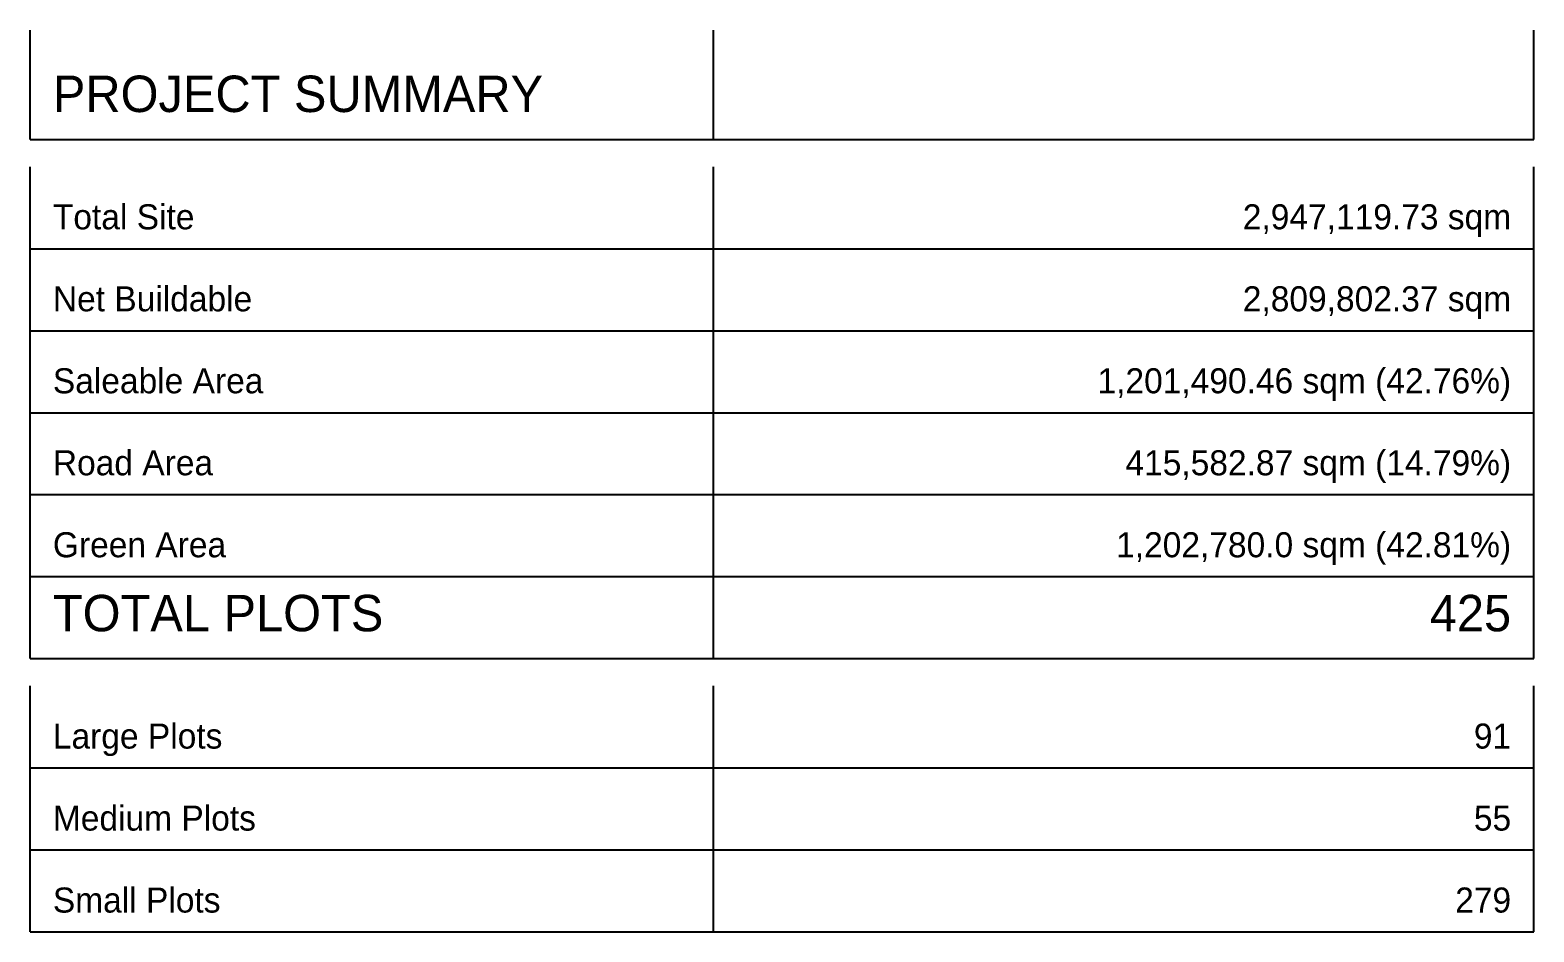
# Model space of a CAD drawing. Header units: metres. Extents: x 729569 to 733474, y 1423763 to 1426173.
# Drawn here: x 732484 to 733474, y 1425579 to 1426173 of the extents above; entities that cross this region are included whole.
import ezdxf
from ezdxf.enums import TextEntityAlignment as Align

# ---------------------------------------------------------------- set-up
doc = ezdxf.new("R2010")
doc.units = ezdxf.units.M
doc.layers.add('TABLE_LINES', color=7, linetype='Continuous')
doc.layers.add('TABLE_TEXT', color=7, linetype='Continuous')

msp = doc.modelspace()

# ---------------------------------------------------------------- linework, layer by layer
at = {"layer": 'TABLE_LINES'}
for p, q in [((732483.94, 1426100.82), (732483.94, 1426172.82)), ((732933.94, 1426100.82), (732933.94, 1426172.82)), ((733473.94, 1426100.82), (733473.94, 1426172.82)), ((732483.94, 1426100.82), (733473.94, 1426100.82)), ((732483.94, 1426028.82), (732483.94, 1426082.82)), ((732933.94, 1426028.82), (732933.94, 1426082.82)), ((733473.94, 1426028.82), (733473.94, 1426082.82)), ((732483.94, 1426028.82), (733473.94, 1426028.82)), ((732483.94, 1425974.82), (732483.94, 1426028.82)), ((732933.94, 1425974.82), (732933.94, 1426028.82)), ((733473.94, 1425974.82), (733473.94, 1426028.82)), ((732483.94, 1425974.82), (733473.94, 1425974.82)), ((732483.94, 1425920.82), (732483.94, 1425974.82)), ((732933.94, 1425920.82), (732933.94, 1425974.82)), ((733473.94, 1425920.82), (733473.94, 1425974.82)), ((732483.94, 1425920.82), (733473.94, 1425920.82)), ((732483.94, 1425866.82), (732483.94, 1425920.82)), ((732933.94, 1425866.82), (732933.94, 1425920.82)), ((733473.94, 1425866.82), (733473.94, 1425920.82)), ((732483.94, 1425866.82), (733473.94, 1425866.82)), ((732483.94, 1425812.82), (732483.94, 1425866.82)), ((732933.94, 1425812.82), (732933.94, 1425866.82)), ((733473.94, 1425812.82), (733473.94, 1425866.82)), ((732483.94, 1425758.82), (732483.94, 1425830.82)), ((732933.94, 1425758.82), (732933.94, 1425830.82)), ((733473.94, 1425758.82), (733473.94, 1425830.82)), ((732483.94, 1425812.82), (733473.94, 1425812.82)), ((732483.94, 1425758.82), (733473.94, 1425758.82)), ((732483.94, 1425686.82), (732483.94, 1425740.82)), ((732933.94, 1425686.82), (732933.94, 1425740.82)), ((733473.94, 1425686.82), (733473.94, 1425740.82)), ((732483.94, 1425686.82), (733473.94, 1425686.82)), ((732483.94, 1425632.82), (732483.94, 1425686.82)), ((732933.94, 1425632.82), (732933.94, 1425686.82)), ((733473.94, 1425632.82), (733473.94, 1425686.82)), ((732483.94, 1425632.82), (733473.94, 1425632.82)), ((732483.94, 1425578.82), (732483.94, 1425632.82)), ((732933.94, 1425578.82), (732933.94, 1425632.82)), ((733473.94, 1425578.82), (733473.94, 1425632.82)), ((732483.94, 1425578.82), (733473.94, 1425578.82)), ((732483.94, 1425578.82), (733473.94, 1425578.82))]:
    msp.add_line(p, q, dxfattribs=at)

# ---------------------------------------------------------------- texts
at = {"layer": 'TABLE_TEXT', "true_color": 0x000000}
for s, height, p in [('PROJECT SUMMARY', 24, (732498.94, 1426130.82)), ('Total Site', 16.5, (732498.94, 1426049.82)), ('Net Buildable', 16.5, (732498.94, 1425995.82)), ('Saleable Area', 16.5, (732498.94, 1425941.82)), ('Road Area', 16.5, (732498.94, 1425887.82)), ('Green Area', 16.5, (732498.94, 1425833.82)), ('TOTAL PLOTS', 24, (732498.94, 1425788.82)), ('Large Plots', 16.5, (732498.94, 1425707.82)), ('Medium Plots', 16.5, (732498.94, 1425653.82)), ('Small Plots', 16.5, (732498.94, 1425599.82))]:
    msp.add_text(s, height=height, dxfattribs=at).set_placement(p, align=Align.MIDDLE_LEFT)
for s, height, p in [('2,947,119.73 sqm', 16.5, (733458.94, 1426049.82)), ('2,809,802.37 sqm', 16.5, (733458.94, 1425995.82)), ('1,201,490.46 sqm (42.76%)', 16.5, (733458.94, 1425941.82)), ('415,582.87 sqm (14.79%)', 16.5, (733458.94, 1425887.82)), ('1,202,780.0 sqm (42.81%)', 16.5, (733458.94, 1425833.82)), ('425', 24, (733458.94, 1425788.82)), ('91', 16.5, (733458.94, 1425707.82)), ('55', 16.5, (733458.94, 1425653.82)), ('279', 16.5, (733458.94, 1425599.82))]:
    msp.add_text(s, height=height, dxfattribs=at).set_placement(p, align=Align.MIDDLE_RIGHT)

doc.saveas('drawing.dxf')
